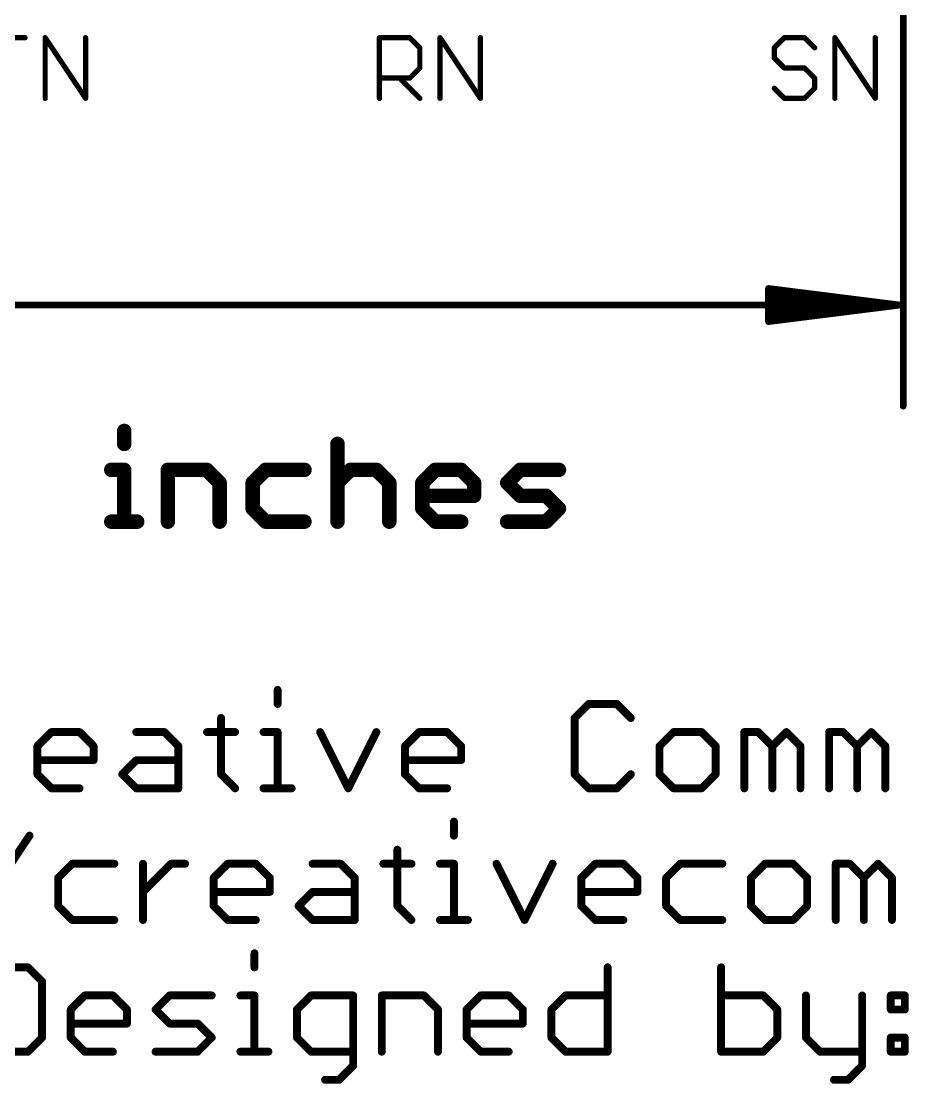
# Model space of a CAD drawing. Extents: x -8 to 103, y -21 to 29.
# Drawn here: x 28.7 to 45.83, y -20.86 to -0.37 of the extents above; entities that cross this region are included whole.
import ezdxf

# ---------------------------------------------------------------- set-up
doc = ezdxf.new("R2010")
doc.units = 0
for name, color, linetype in [('27', 253, 'CONTINUOUS'), ('47', 253, 'CONTINUOUS'), ('51', 53, 'CONTINUOUS')]:
    doc.layers.add(name, color=color, linetype=linetype)

msp = doc.modelspace()

# ---------------------------------------------------------------- linework, layer by layer
at = {"layer": '27', "const_width": 0.1016}
for points in [[(27.9908, -0.6848), (28.7704, -0.6848)], [(29.1602, -1.8542), (29.1602, -0.6848)], [(29.1602, -0.6848), (29.9398, -1.8542)], [(29.9398, -1.8542), (29.9398, -0.6848)], [(35.6108, -1.8542), (35.6108, -0.6848)], [(35.6108, -0.6848), (36.1955, -0.6848)], [(36.1955, -0.6848), (36.3904, -0.8797)], [(36.7802, -1.8542), (36.7802, -0.6848)], [(36.7802, -0.6848), (37.5598, -1.8542)], [(37.5598, -1.8542), (37.5598, -0.6848)], [(43.4257, -0.6848), (43.2308, -0.8797)], [(43.8155, -0.6848), (43.4257, -0.6848)], [(44.0104, -0.8797), (43.8155, -0.6848)], [(44.4002, -1.8542), (44.4002, -0.6848)], [(44.4002, -0.6848), (45.1798, -1.8542)], [(45.1798, -1.8542), (45.1798, -0.6848)], [(36.3904, -0.8797), (36.3904, -1.2695)], [(43.2308, -0.8797), (43.2308, -1.0746)], [(43.2308, -1.0746), (43.4257, -1.2695)], [(36.3904, -1.2695), (36.1955, -1.4644)], [(43.4257, -1.2695), (43.8155, -1.2695)], [(43.8155, -1.2695), (44.0104, -1.4644)], [(36.1955, -1.4644), (35.6108, -1.4644)], [(36.0006, -1.4644), (36.3904, -1.8542)], [(44.0104, -1.4644), (44.0104, -1.6593)], [(43.4257, -1.8542), (43.2308, -1.6593)], [(44.0104, -1.6593), (43.8155, -1.8542)], [(43.8155, -1.8542), (43.4257, -1.8542)]]:
    msp.add_lwpolyline(points, dxfattribs=at)
at = {"layer": '27', "const_width": 0.0508}
for points in [[(28.7704, -0.7102, 1), (28.7704, -0.6594)], [(29.1856, -0.6848, 1), (29.1348, -0.6848)], [(29.1813, -0.6707, 1), (29.1391, -0.6989)], [(29.9652, -0.6848, 1), (29.9144, -0.6848)], [(35.6362, -0.6848, 1), (35.5854, -0.6848)], [(35.6108, -0.6594, 1), (35.6108, -0.7102)], [(36.2135, -0.6668, 1), (36.1775, -0.7028)], [(36.1955, -0.7102, 1), (36.1955, -0.6594)], [(36.8056, -0.6848, 1), (36.7548, -0.6848)], [(36.8013, -0.6707, 1), (36.7591, -0.6989)], [(37.5852, -0.6848, 1), (37.5344, -0.6848)], [(43.4257, -0.6594, 1), (43.4257, -0.7102)], [(43.4437, -0.7028, 1), (43.4077, -0.6668)], [(43.8335, -0.6668, 1), (43.7975, -0.7028)], [(43.8155, -0.7102, 1), (43.8155, -0.6594)], [(44.4256, -0.6848, 1), (44.3748, -0.6848)], [(44.4213, -0.6707, 1), (44.3791, -0.6989)], [(45.2052, -0.6848, 1), (45.1544, -0.6848)], [(36.4158, -0.8797, 1), (36.365, -0.8797)], [(36.3724, -0.8977, 1), (36.4084, -0.8617)], [(43.2128, -0.8617, 1), (43.2488, -0.8977)], [(43.2488, -1.0566, 1), (43.2128, -1.0926)], [(43.2562, -0.8797, 1), (43.2054, -0.8797)], [(43.9924, -0.8977, 1), (44.0284, -0.8617)], [(36.4084, -1.2875, 1), (36.3724, -1.2515)], [(43.2054, -1.0746, 1), (43.2562, -1.0746)], [(43.4257, -1.2441, 1), (43.4257, -1.2949)], [(43.4077, -1.2875, 1), (43.4437, -1.2515)], [(43.8335, -1.2515, 1), (43.7975, -1.2875)], [(43.8155, -1.2949, 1), (43.8155, -1.2441)], [(35.6108, -1.439, 1), (35.6108, -1.4898)], [(36.0186, -1.4464, 1), (35.9826, -1.4824)], [(36.1775, -1.4464, 1), (36.2135, -1.4824)], [(36.1955, -1.4898, 1), (36.1955, -1.439)], [(36.365, -1.2695, 1), (36.4158, -1.2695)], [(44.0358, -1.4644, 1), (43.985, -1.4644)], [(43.9924, -1.4824, 1), (44.0284, -1.4464)], [(43.2488, -1.6413, 1), (43.2128, -1.6773)], [(43.985, -1.6593, 1), (44.0358, -1.6593)], [(44.0284, -1.6773, 1), (43.9924, -1.6413)], [(29.1348, -1.8542, 1), (29.1856, -1.8542)], [(29.9144, -1.8542, 1), (29.9652, -1.8542)], [(29.9187, -1.8683, 1), (29.9609, -1.8401)], [(35.5854, -1.8542, 1), (35.6362, -1.8542)], [(36.3724, -1.8722, 1), (36.4084, -1.8362)], [(36.7548, -1.8542, 1), (36.8056, -1.8542)], [(37.5344, -1.8542, 1), (37.5852, -1.8542)], [(37.5387, -1.8683, 1), (37.5809, -1.8401)], [(43.4257, -1.8288, 1), (43.4257, -1.8796)], [(43.4077, -1.8722, 1), (43.4437, -1.8362)], [(43.7975, -1.8362, 1), (43.8335, -1.8722)], [(43.8155, -1.8796, 1), (43.8155, -1.8288)], [(44.3748, -1.8542, 1), (44.4256, -1.8542)], [(45.1544, -1.8542, 1), (45.2052, -1.8542)], [(45.1587, -1.8683, 1), (45.2009, -1.8401)]]:
    msp.add_lwpolyline(points, format="xyb", dxfattribs=at)
at = {"layer": '47'}
for points, const_width in [([(45.72, 0), (45.72, -7.792)], 0.13), ([(45.655, -5.842), (43.12, -5.5228)], 0.13), ([(43.12, -5.5228), (43.12, -6.1612)], 0.13), ([(45.655, -5.842), (43.12, -5.582)], 0.13), ([(45.655, -5.842), (43.12, -5.712)], 0.13), ([(0.065, -5.842), (45.655, -5.842)], 0.13), ([(43.12, -6.1612), (45.655, -5.842)], 0.13), ([(43.12, -5.972), (45.655, -5.842)], 0.13), ([(43.12, -6.102), (45.655, -5.842)], 0.13), ([(30.6859, -8.2704), (30.6859, -8.5204)], 0.2794), ([(34.8017, -8.5204), (34.8017, -10.0203)], 0.2794), ([(30.4359, -9.0204), (30.6859, -9.0204)], 0.2794), ([(30.6859, -9.0204), (30.6859, -10.0203)], 0.2794), ([(31.5274, -10.0203), (31.5274, -9.0204)], 0.2794), ([(31.5274, -9.0204), (32.2773, -9.0204)], 0.2794), ([(32.2773, -9.0204), (32.5273, -9.2704)], 0.2794), ([(33.4145, -9.0204), (33.1645, -9.2704)], 0.2794), ([(34.1644, -9.0204), (33.4145, -9.0204)], 0.2794), ([(34.8017, -9.2704), (35.0516, -9.0204)], 0.2794), ([(35.0516, -9.0204), (35.5516, -9.0204)], 0.2794), ([(35.5516, -9.0204), (35.8016, -9.2704)], 0.2794), ([(36.4388, -9.2704), (36.6888, -9.0204)], 0.2794), ([(36.6888, -9.0204), (37.1888, -9.0204)], 0.2794), ([(37.1888, -9.0204), (37.4387, -9.2704)], 0.2794), ([(38.076, -9.2704), (38.326, -9.0204)], 0.2794), ([(38.326, -9.0204), (39.0759, -9.0204)], 0.2794), ([(32.5273, -9.2704), (32.5273, -10.0203)], 0.2794), ([(33.1645, -9.2704), (33.1645, -9.7703)], 0.2794), ([(35.8016, -9.2704), (35.8016, -10.0203)], 0.2794), ([(36.4388, -9.7703), (36.4388, -9.2704)], 0.2794), ([(37.4387, -9.2704), (37.4387, -9.5203)], 0.2794), ([(38.326, -9.5203), (38.076, -9.2704)], 0.2794), ([(37.4387, -9.5203), (36.4388, -9.5203)], 0.2794), ([(38.8259, -9.5203), (38.326, -9.5203)], 0.2794), ([(39.0759, -9.7703), (38.8259, -9.5203)], 0.2794), ([(33.1645, -9.7703), (33.4145, -10.0203)], 0.2794), ([(36.6888, -10.0203), (36.4388, -9.7703)], 0.2794), ([(38.8259, -10.0203), (39.0759, -9.7703)], 0.2794), ([(30.4359, -10.0203), (30.9359, -10.0203)], 0.2794), ([(33.4145, -10.0203), (34.1644, -10.0203)], 0.2794), ([(37.1888, -10.0203), (36.6888, -10.0203)], 0.2794), ([(38.076, -10.0203), (38.8259, -10.0203)], 0.2794)]:
    msp.add_lwpolyline(points, dxfattribs=dict(at, const_width=const_width))
for points, const_width in [([(43.1241, -5.4905, 1), (43.1159, -5.555)], 0.065), ([(43.1525, -5.5228, 1), (43.0875, -5.5228)], 0.065), ([(43.1233, -5.5497, 1), (43.1167, -5.6143)], 0.065), ([(43.1217, -5.6795, 1), (43.1183, -5.7445)], 0.065), ([(43.1183, -5.9395, 1), (43.1217, -6.0045)], 0.065), ([(45.6591, -5.8742, 1), (45.6509, -5.8098)], 0.065), ([(45.6509, -5.8742, 1), (45.6591, -5.8098)], 0.065), ([(45.6583, -5.8743, 1), (45.6517, -5.8097)], 0.065), ([(45.6517, -5.8743, 1), (45.6583, -5.8097)], 0.065), ([(45.6533, -5.8745, 1), (45.6567, -5.8095)], 0.065), ([(45.6567, -5.8745, 1), (45.6533, -5.8095)], 0.065), ([(45.655, -5.8745, 1), (45.655, -5.8095)], 0.065), ([(43.1167, -6.0697, 1), (43.1233, -6.1343)], 0.065), ([(43.1159, -6.129, 1), (43.1241, -6.1935)], 0.065), ([(43.0875, -6.1612, 1), (43.1525, -6.1612)], 0.065), ([(45.6875, -7.792, 1), (45.7525, -7.792)], 0.065), ([(30.7557, -8.2704, 1), (30.616, -8.2704)], 0.1397), ([(34.8715, -8.5204, 1), (34.7318, -8.5204)], 0.1397), ([(30.616, -8.5204, 1), (30.7557, -8.5204)], 0.1397), ([(30.4359, -8.9505, 1), (30.4359, -9.0902)], 0.1397), ([(30.7557, -9.0204, 1), (30.616, -9.0204)], 0.1397), ([(30.6859, -9.0902, 1), (30.6859, -8.9505)], 0.1397), ([(31.5972, -9.0204, 1), (31.4575, -9.0204)], 0.1397), ([(31.5274, -8.9505, 1), (31.5274, -9.0902)], 0.1397), ([(32.3267, -8.971, 1), (32.2279, -9.0698)], 0.1397), ([(32.2773, -9.0902, 1), (32.2773, -8.9505)], 0.1397), ([(33.4145, -8.9505, 1), (33.4145, -9.0902)], 0.1397), ([(33.4639, -9.0698, 1), (33.3651, -8.971)], 0.1397), ([(34.1644, -9.0902, 1), (34.1644, -8.9505)], 0.1397), ([(35.0516, -8.9505, 1), (35.0516, -9.0902)], 0.1397), ([(35.101, -9.0698, 1), (35.0023, -8.971)], 0.1397), ([(35.601, -8.971, 1), (35.5022, -9.0698)], 0.1397), ([(35.5516, -9.0902, 1), (35.5516, -8.9505)], 0.1397), ([(36.6888, -8.9505, 1), (36.6888, -9.0902)], 0.1397), ([(36.7382, -9.0698, 1), (36.6394, -8.971)], 0.1397), ([(37.2382, -8.971, 1), (37.1394, -9.0698)], 0.1397), ([(37.1888, -9.0902, 1), (37.1888, -8.9505)], 0.1397), ([(38.326, -8.9505, 1), (38.326, -9.0902)], 0.1397), ([(38.3754, -9.0698, 1), (38.2766, -8.971)], 0.1397), ([(39.0759, -9.0902, 1), (39.0759, -8.9505)], 0.1397), ([(32.5971, -9.2704, 1), (32.4574, -9.2704)], 0.1397), ([(32.4779, -9.3198, 1), (32.5767, -9.221)], 0.1397), ([(33.1151, -9.221, 1), (33.2139, -9.3198)], 0.1397), ([(33.2344, -9.2704, 1), (33.0947, -9.2704)], 0.1397), ([(34.7523, -9.221, 1), (34.8511, -9.3198)], 0.1397), ([(35.8714, -9.2704, 1), (35.7317, -9.2704)], 0.1397), ([(35.7522, -9.3198, 1), (35.851, -9.221)], 0.1397), ([(36.5087, -9.2704, 1), (36.369, -9.2704)], 0.1397), ([(36.3894, -9.221, 1), (36.4882, -9.3198)], 0.1397), ([(37.5086, -9.2704, 1), (37.3689, -9.2704)], 0.1397), ([(37.3894, -9.3198, 1), (37.4881, -9.221)], 0.1397), ([(38.1254, -9.221, 1), (38.0266, -9.3198)], 0.1397), ([(38.0266, -9.221, 1), (38.1254, -9.3198)], 0.1397), ([(36.4388, -9.4505, 1), (36.4388, -9.5902)], 0.1397), ([(37.4387, -9.5902, 1), (37.4387, -9.4505)], 0.1397), ([(38.326, -9.4505, 1), (38.326, -9.5902)], 0.1397), ([(38.2766, -9.5697, 1), (38.3754, -9.4709)], 0.1397), ([(38.8753, -9.4709, 1), (38.7765, -9.5697)], 0.1397), ([(38.8259, -9.5902, 1), (38.8259, -9.4505)], 0.1397), ([(33.2139, -9.7209, 1), (33.1151, -9.8197)], 0.1397), ([(36.4882, -9.7209, 1), (36.3894, -9.8197)], 0.1397), ([(37.3689, -9.5203, 1), (37.5086, -9.5203)], 0.1397), ([(39.1253, -9.8197, 1), (39.0265, -9.7209)], 0.1397), ([(33.0947, -9.7703, 1), (33.2344, -9.7703)], 0.1397), ([(36.369, -9.7703, 1), (36.5087, -9.7703)], 0.1397), ([(39.0265, -9.8197, 1), (39.1253, -9.7209)], 0.1397), ([(30.4359, -9.9505, 1), (30.4359, -10.0902)], 0.1397), ([(30.616, -10.0203, 1), (30.7557, -10.0203)], 0.1397), ([(30.9359, -10.0902, 1), (30.9359, -9.9505)], 0.1397), ([(31.4575, -10.0203, 1), (31.5972, -10.0203)], 0.1397), ([(32.4574, -10.0203, 1), (32.5971, -10.0203)], 0.1397), ([(33.4145, -9.9505, 1), (33.4145, -10.0902)], 0.1397), ([(33.3651, -10.0697, 1), (33.4639, -9.9709)], 0.1397), ([(34.1644, -10.0902, 1), (34.1644, -9.9505)], 0.1397), ([(34.7318, -10.0203, 1), (34.8715, -10.0203)], 0.1397), ([(35.7317, -10.0203, 1), (35.8714, -10.0203)], 0.1397), ([(36.6888, -9.9505, 1), (36.6888, -10.0902)], 0.1397), ([(36.6394, -10.0697, 1), (36.7382, -9.9709)], 0.1397), ([(37.1888, -10.0902, 1), (37.1888, -9.9505)], 0.1397), ([(38.076, -9.9505, 1), (38.076, -10.0902)], 0.1397), ([(38.7765, -9.9709, 1), (38.8753, -10.0697)], 0.1397), ([(38.8259, -10.0902, 1), (38.8259, -9.9505)], 0.1397)]:
    msp.add_lwpolyline(points, format="xyb", dxfattribs=dict(at, const_width=const_width))
at = {"layer": '51', "const_width": 0.1524}
for points in [[(33.6462, -13.2656), (33.6462, -13.5368)], [(39.6491, -13.5368), (39.378, -13.808)], [(40.1915, -13.5368), (39.6491, -13.5368)], [(40.4626, -13.808), (40.1915, -13.5368)], [(32.5548, -13.808), (32.5548, -14.8926)], [(39.378, -13.808), (39.378, -14.8926)], [(29.0093, -14.3503), (29.2805, -14.0791)], [(29.2805, -14.0791), (29.8228, -14.0791)], [(29.8228, -14.0791), (30.094, -14.3503)], [(30.9176, -14.0791), (31.46, -14.0791)], [(31.46, -14.0791), (31.7311, -14.3503)], [(32.2836, -14.0791), (32.826, -14.0791)], [(33.3751, -14.0791), (33.6462, -14.0791)], [(33.6462, -14.0791), (33.6462, -15.1638)], [(34.4665, -14.0791), (35.0088, -15.1638)], [(35.0088, -15.1638), (35.5512, -14.0791)], [(36.1037, -14.3503), (36.3748, -14.0791)], [(36.3748, -14.0791), (36.9172, -14.0791)], [(36.9172, -14.0791), (37.1883, -14.3503)], [(41.2863, -14.0791), (41.0151, -14.3503)], [(41.8286, -14.0791), (41.2863, -14.0791)], [(42.0998, -14.3503), (41.8286, -14.0791)], [(42.6523, -15.1638), (42.6523, -14.0791)], [(42.6523, -14.0791), (42.9235, -14.0791)], [(42.9235, -14.0791), (43.1946, -14.3503)], [(43.1946, -14.3503), (43.4658, -14.0791)], [(43.4658, -14.0791), (43.737, -14.3503)], [(44.2895, -15.1638), (44.2895, -14.0791)], [(44.2895, -14.0791), (44.5606, -14.0791)], [(44.5606, -14.0791), (44.8318, -14.3503)], [(44.8318, -14.3503), (45.1029, -14.0791)], [(45.1029, -14.0791), (45.3741, -14.3503)], [(29.0093, -14.8926), (29.0093, -14.3503)], [(30.094, -14.3503), (30.094, -14.6215)], [(31.7311, -14.3503), (31.7311, -15.1638)], [(36.1037, -14.8926), (36.1037, -14.3503)], [(37.1883, -14.3503), (37.1883, -14.6215)], [(41.0151, -14.3503), (41.0151, -14.8926)], [(42.0998, -14.8926), (42.0998, -14.3503)], [(43.1946, -14.3503), (43.1946, -15.1638)], [(43.737, -14.3503), (43.737, -15.1638)], [(44.8318, -14.3503), (44.8318, -15.1638)], [(45.3741, -14.3503), (45.3741, -15.1638)], [(30.094, -14.6215), (29.0093, -14.6215)], [(30.6465, -14.8926), (30.9176, -14.6215)], [(30.9176, -14.6215), (31.7311, -14.6215)], [(37.1883, -14.6215), (36.1037, -14.6215)], [(29.2805, -15.1638), (29.0093, -14.8926)], [(30.9176, -15.1638), (30.6465, -14.8926)], [(32.5548, -14.8926), (32.826, -15.1638)], [(36.3748, -15.1638), (36.1037, -14.8926)], [(39.378, -14.8926), (39.6491, -15.1638)], [(40.1915, -15.1638), (40.4626, -14.8926)], [(41.0151, -14.8926), (41.2863, -15.1638)], [(41.8286, -15.1638), (42.0998, -14.8926)], [(29.8228, -15.1638), (29.2805, -15.1638)], [(31.7311, -15.1638), (30.9176, -15.1638)], [(33.3751, -15.1638), (33.9174, -15.1638)], [(36.9172, -15.1638), (36.3748, -15.1638)], [(39.6491, -15.1638), (40.1915, -15.1638)], [(41.2863, -15.1638), (41.8286, -15.1638)], [(37.049, -15.8056), (37.049, -16.0768)], [(27.7734, -17.7038), (28.8581, -16.0768)], [(35.9575, -16.348), (35.9575, -17.4326)], [(29.6818, -16.6191), (29.4106, -16.8903)], [(30.4953, -16.6191), (29.6818, -16.6191)], [(31.0477, -17.7038), (31.0477, -16.6191)], [(31.0477, -17.1615), (31.5901, -16.6191)], [(31.5901, -16.6191), (31.8612, -16.6191)], [(32.412, -16.8903), (32.6832, -16.6191)], [(32.6832, -16.6191), (33.2255, -16.6191)], [(33.2255, -16.6191), (33.4967, -16.8903)], [(34.3204, -16.6191), (34.8627, -16.6191)], [(34.8627, -16.6191), (35.1339, -16.8903)], [(35.6864, -16.6191), (36.2287, -16.6191)], [(36.7778, -16.6191), (37.049, -16.6191)], [(37.049, -16.6191), (37.049, -17.7038)], [(37.8692, -16.6191), (38.4116, -17.7038)], [(38.4116, -17.7038), (38.9539, -16.6191)], [(39.5064, -16.8903), (39.7776, -16.6191)], [(39.7776, -16.6191), (40.3199, -16.6191)], [(40.3199, -16.6191), (40.591, -16.8903)], [(41.4147, -16.6191), (41.1435, -16.8903)], [(42.2282, -16.6191), (41.4147, -16.6191)], [(43.0519, -16.6191), (42.7807, -16.8903)], [(43.5942, -16.6191), (43.0519, -16.6191)], [(43.8654, -16.8903), (43.5942, -16.6191)], [(44.4179, -17.7038), (44.4179, -16.6191)], [(44.4179, -16.6191), (44.689, -16.6191)], [(44.689, -16.6191), (44.9602, -16.8903)], [(44.9602, -16.8903), (45.2313, -16.6191)], [(45.2313, -16.6191), (45.5025, -16.8903)], [(29.4106, -16.8903), (29.4106, -17.4326)], [(32.412, -17.4326), (32.412, -16.8903)], [(33.4967, -16.8903), (33.4967, -17.1615)], [(35.1339, -16.8903), (35.1339, -17.7038)], [(39.5064, -17.4326), (39.5064, -16.8903)], [(40.591, -16.8903), (40.591, -17.1615)], [(41.1435, -16.8903), (41.1435, -17.4326)], [(42.7807, -16.8903), (42.7807, -17.4326)], [(43.8654, -17.4326), (43.8654, -16.8903)], [(44.9602, -16.8903), (44.9602, -17.7038)], [(45.5025, -16.8903), (45.5025, -17.7038)], [(33.4967, -17.1615), (32.412, -17.1615)], [(34.0492, -17.4326), (34.3204, -17.1615)], [(34.3204, -17.1615), (35.1339, -17.1615)], [(40.591, -17.1615), (39.5064, -17.1615)], [(29.4106, -17.4326), (29.6818, -17.7038)], [(32.6832, -17.7038), (32.412, -17.4326)], [(34.3204, -17.7038), (34.0492, -17.4326)], [(35.9575, -17.4326), (36.2287, -17.7038)], [(39.7776, -17.7038), (39.5064, -17.4326)], [(41.1435, -17.4326), (41.4147, -17.7038)], [(42.7807, -17.4326), (43.0519, -17.7038)], [(43.5942, -17.7038), (43.8654, -17.4326)], [(29.6818, -17.7038), (30.4953, -17.7038)], [(33.2255, -17.7038), (32.6832, -17.7038)], [(35.1339, -17.7038), (34.3204, -17.7038)], [(36.7778, -17.7038), (37.3201, -17.7038)], [(40.3199, -17.7038), (39.7776, -17.7038)], [(41.4147, -17.7038), (42.2282, -17.7038)], [(43.0519, -17.7038), (43.5942, -17.7038)], [(33.1988, -18.3456), (33.1988, -18.6168)], [(28.8297, -18.6168), (28.0162, -18.6168)], [(29.1009, -18.888), (28.8297, -18.6168)], [(40.0152, -18.6168), (40.0152, -20.2438)], [(42.2049, -18.6168), (42.2049, -20.2438)], [(29.1009, -19.9726), (29.1009, -18.888)], [(29.6534, -19.4303), (29.9245, -19.1591)], [(29.9245, -19.1591), (30.4669, -19.1591)], [(30.4669, -19.1591), (30.738, -19.4303)], [(31.2905, -19.4303), (31.5617, -19.1591)], [(31.5617, -19.1591), (32.3752, -19.1591)], [(32.9277, -19.1591), (33.1988, -19.1591)], [(33.1988, -19.1591), (33.1988, -20.2438)], [(34.2903, -19.1591), (34.0191, -19.4303)], [(35.1038, -19.1591), (34.2903, -19.1591)], [(35.1038, -20.515), (35.1038, -19.1591)], [(35.6563, -20.2438), (35.6563, -19.1591)], [(35.6563, -19.1591), (36.4698, -19.1591)], [(36.4698, -19.1591), (36.7409, -19.4303)], [(37.2934, -19.4303), (37.5646, -19.1591)], [(37.5646, -19.1591), (38.1069, -19.1591)], [(38.1069, -19.1591), (38.3781, -19.4303)], [(38.9306, -19.4303), (39.2017, -19.1591)], [(39.2017, -19.1591), (40.0152, -19.1591)], [(43.0184, -19.1591), (42.2049, -19.1591)], [(43.2895, -19.4303), (43.0184, -19.1591)], [(43.842, -19.1591), (43.842, -19.9726)], [(44.9267, -19.1591), (44.9267, -20.515)], [(45.4792, -19.1591), (45.7504, -19.1591)], [(45.4792, -19.4303), (45.4792, -19.1591)], [(45.7504, -19.1591), (45.7504, -19.4303)], [(29.6534, -19.9726), (29.6534, -19.4303)], [(30.738, -19.4303), (30.738, -19.7015)], [(31.5617, -19.7015), (31.2905, -19.4303)], [(34.0191, -19.4303), (34.0191, -19.9726)], [(36.7409, -19.4303), (36.7409, -20.2438)], [(37.2934, -19.9726), (37.2934, -19.4303)], [(38.3781, -19.4303), (38.3781, -19.7015)], [(38.9306, -19.9726), (38.9306, -19.4303)], [(43.2895, -19.9726), (43.2895, -19.4303)], [(45.7504, -19.4303), (45.4792, -19.4303)], [(30.738, -19.7015), (29.6534, -19.7015)], [(32.104, -19.7015), (31.5617, -19.7015)], [(32.3752, -19.9726), (32.104, -19.7015)], [(38.3781, -19.7015), (37.2934, -19.7015)], [(28.8297, -20.2438), (29.1009, -19.9726)], [(29.9245, -20.2438), (29.6534, -19.9726)], [(32.104, -20.2438), (32.3752, -19.9726)], [(34.0191, -19.9726), (34.2903, -20.2438)], [(37.5646, -20.2438), (37.2934, -19.9726)], [(39.2017, -20.2438), (38.9306, -19.9726)], [(43.0184, -20.2438), (43.2895, -19.9726)], [(43.842, -19.9726), (44.1132, -20.2438)], [(45.4792, -19.9726), (45.7504, -19.9726)], [(45.4792, -20.2438), (45.4792, -19.9726)], [(45.7504, -19.9726), (45.7504, -20.2438)], [(28.0162, -20.2438), (28.8297, -20.2438)], [(30.4669, -20.2438), (29.9245, -20.2438)], [(31.2905, -20.2438), (32.104, -20.2438)], [(32.9277, -20.2438), (33.47, -20.2438)], [(34.2903, -20.2438), (35.1038, -20.2438)], [(38.1069, -20.2438), (37.5646, -20.2438)], [(40.0152, -20.2438), (39.2017, -20.2438)], [(42.2049, -20.2438), (43.0184, -20.2438)], [(44.1132, -20.2438), (44.9267, -20.2438)], [(45.7504, -20.2438), (45.4792, -20.2438)], [(34.8326, -20.7861), (35.1038, -20.515)], [(44.9267, -20.515), (44.6555, -20.7861)], [(34.5614, -20.7861), (34.8326, -20.7861)], [(44.6555, -20.7861), (44.3844, -20.7861)]]:
    msp.add_lwpolyline(points, dxfattribs=at)
at = {"layer": '51', "const_width": 0.0762}
for points in [[(33.6843, -13.2656, 1), (33.6081, -13.2656)], [(33.6081, -13.5368, 1), (33.6843, -13.5368)], [(39.6491, -13.4987, 1), (39.6491, -13.5749)], [(39.6761, -13.5638, 1), (39.6222, -13.5099)], [(40.2184, -13.5099, 1), (40.1645, -13.5638)], [(40.1915, -13.5749, 1), (40.1915, -13.4987)], [(32.5929, -13.808, 1), (32.5167, -13.808)], [(39.351, -13.781, 1), (39.4049, -13.8349)], [(39.4161, -13.808, 1), (39.3399, -13.808)], [(40.4357, -13.8349, 1), (40.4896, -13.781)], [(29.2805, -14.041, 1), (29.2805, -14.1172)], [(29.3074, -14.1061, 1), (29.2535, -14.0522)], [(29.8498, -14.0522, 1), (29.7959, -14.1061)], [(29.8228, -14.1172, 1), (29.8228, -14.041)], [(30.9176, -14.041, 1), (30.9176, -14.1172)], [(31.4869, -14.0522, 1), (31.433, -14.1061)], [(31.46, -14.1172, 1), (31.46, -14.041)], [(32.2836, -14.041, 1), (32.2836, -14.1172)], [(32.826, -14.1172, 1), (32.826, -14.041)], [(33.3751, -14.041, 1), (33.3751, -14.1172)], [(33.6843, -14.0791, 1), (33.6081, -14.0791)], [(33.6462, -14.1172, 1), (33.6462, -14.041)], [(34.5006, -14.0621, 1), (34.4324, -14.0962)], [(35.5852, -14.0962, 1), (35.5171, -14.0621)], [(36.3748, -14.041, 1), (36.3748, -14.1172)], [(36.4018, -14.1061, 1), (36.3479, -14.0522)], [(36.9441, -14.0522, 1), (36.8902, -14.1061)], [(36.9172, -14.1172, 1), (36.9172, -14.041)], [(41.2863, -14.041, 1), (41.2863, -14.1172)], [(41.3132, -14.1061, 1), (41.2594, -14.0522)], [(41.8556, -14.0522, 1), (41.8017, -14.1061)], [(41.8286, -14.1172, 1), (41.8286, -14.041)], [(42.6904, -14.0791, 1), (42.6142, -14.0791)], [(42.6523, -14.041, 1), (42.6523, -14.1172)], [(42.9504, -14.0522, 1), (42.8965, -14.1061)], [(42.9235, -14.1172, 1), (42.9235, -14.041)], [(43.4927, -14.0522, 1), (43.4388, -14.1061)], [(43.4927, -14.1061, 1), (43.4388, -14.0522)], [(44.3276, -14.0791, 1), (44.2514, -14.0791)], [(44.2895, -14.041, 1), (44.2895, -14.1172)], [(44.5876, -14.0522, 1), (44.5337, -14.1061)], [(44.5606, -14.1172, 1), (44.5606, -14.041)], [(45.1299, -14.0522, 1), (45.076, -14.1061)], [(45.1299, -14.1061, 1), (45.076, -14.0522)], [(29.0474, -14.3503, 1), (28.9712, -14.3503)], [(28.9824, -14.3234, 1), (29.0363, -14.3772)], [(30.1321, -14.3503, 1), (30.0559, -14.3503)], [(30.067, -14.3772, 1), (30.1209, -14.3234)], [(31.7692, -14.3503, 1), (31.693, -14.3503)], [(31.7042, -14.3772, 1), (31.7581, -14.3234)], [(36.1418, -14.3503, 1), (36.0656, -14.3503)], [(36.0767, -14.3234, 1), (36.1306, -14.3772)], [(37.2264, -14.3503, 1), (37.1502, -14.3503)], [(37.1614, -14.3772, 1), (37.2153, -14.3234)], [(41.0532, -14.3503, 1), (40.977, -14.3503)], [(40.9882, -14.3234, 1), (41.0421, -14.3772)], [(42.1379, -14.3503, 1), (42.0617, -14.3503)], [(42.0729, -14.3772, 1), (42.1267, -14.3234)], [(43.2327, -14.3503, 1), (43.1565, -14.3503)], [(43.1677, -14.3234, 1), (43.2216, -14.3772)], [(43.1677, -14.3772, 1), (43.2216, -14.3234)], [(43.7751, -14.3503, 1), (43.6989, -14.3503)], [(43.71, -14.3772, 1), (43.7639, -14.3234)], [(44.8699, -14.3503, 1), (44.7937, -14.3503)], [(44.8048, -14.3234, 1), (44.8587, -14.3772)], [(44.8048, -14.3772, 1), (44.8587, -14.3234)], [(45.4122, -14.3503, 1), (45.336, -14.3503)], [(45.3472, -14.3772, 1), (45.4011, -14.3234)], [(29.0093, -14.5834, 1), (29.0093, -14.6596)], [(30.094, -14.6596, 1), (30.094, -14.5834)], [(30.9176, -14.5834, 1), (30.9176, -14.6596)], [(30.9446, -14.6484, 1), (30.8907, -14.5945)], [(31.7311, -14.6596, 1), (31.7311, -14.5834)], [(36.1037, -14.5834, 1), (36.1037, -14.6596)], [(37.1883, -14.6596, 1), (37.1883, -14.5834)], [(30.0559, -14.6215, 1), (30.1321, -14.6215)], [(37.1502, -14.6215, 1), (37.2264, -14.6215)], [(29.0363, -14.8657, 1), (28.9824, -14.9196)], [(28.9712, -14.8926, 1), (29.0474, -14.8926)], [(30.6734, -14.8657, 1), (30.6195, -14.9196)], [(30.6195, -14.8657, 1), (30.6734, -14.9196)], [(32.5817, -14.8657, 1), (32.5279, -14.9196)], [(32.5167, -14.8926, 1), (32.5929, -14.8926)], [(36.1306, -14.8657, 1), (36.0767, -14.9196)], [(36.0656, -14.8926, 1), (36.1418, -14.8926)], [(39.4049, -14.8657, 1), (39.351, -14.9196)], [(39.3399, -14.8926, 1), (39.4161, -14.8926)], [(40.4896, -14.9196, 1), (40.4357, -14.8657)], [(41.0421, -14.8657, 1), (40.9882, -14.9196)], [(40.977, -14.8926, 1), (41.0532, -14.8926)], [(42.0617, -14.8926, 1), (42.1379, -14.8926)], [(42.1267, -14.9196, 1), (42.0729, -14.8657)], [(29.2805, -15.1257, 1), (29.2805, -15.2019)], [(29.2535, -15.1907, 1), (29.3074, -15.1369)], [(29.8228, -15.2019, 1), (29.8228, -15.1257)], [(30.9176, -15.1257, 1), (30.9176, -15.2019)], [(30.8907, -15.1907, 1), (30.9446, -15.1369)], [(31.693, -15.1638, 1), (31.7692, -15.1638)], [(31.7311, -15.2019, 1), (31.7311, -15.1257)], [(32.799, -15.1907, 1), (32.8529, -15.1369)], [(33.3751, -15.1257, 1), (33.3751, -15.2019)], [(33.6081, -15.1638, 1), (33.6843, -15.1638)], [(33.9174, -15.2019, 1), (33.9174, -15.1257)], [(34.9748, -15.1468, 1), (35.0429, -15.1808)], [(34.9748, -15.1808, 1), (35.0429, -15.1468)], [(36.3748, -15.1257, 1), (36.3748, -15.2019)], [(36.3479, -15.1907, 1), (36.4018, -15.1369)], [(36.9172, -15.2019, 1), (36.9172, -15.1257)], [(39.6491, -15.1257, 1), (39.6491, -15.2019)], [(39.6222, -15.1907, 1), (39.6761, -15.1369)], [(40.1645, -15.1369, 1), (40.2184, -15.1907)], [(40.1915, -15.2019, 1), (40.1915, -15.1257)], [(41.2863, -15.1257, 1), (41.2863, -15.2019)], [(41.2594, -15.1907, 1), (41.3132, -15.1369)], [(41.8017, -15.1369, 1), (41.8556, -15.1907)], [(41.8286, -15.2019, 1), (41.8286, -15.1257)], [(42.6142, -15.1638, 1), (42.6904, -15.1638)], [(43.1565, -15.1638, 1), (43.2327, -15.1638)], [(43.6989, -15.1638, 1), (43.7751, -15.1638)], [(44.2514, -15.1638, 1), (44.3276, -15.1638)], [(44.7937, -15.1638, 1), (44.8699, -15.1638)], [(45.336, -15.1638, 1), (45.4122, -15.1638)], [(37.0871, -15.8056, 1), (37.0109, -15.8056)], [(28.8898, -16.0979, 1), (28.8264, -16.0557)], [(37.0109, -16.0768, 1), (37.0871, -16.0768)], [(35.9956, -16.348, 1), (35.9194, -16.348)], [(29.6818, -16.581, 1), (29.6818, -16.6572)], [(29.7087, -16.6461, 1), (29.6548, -16.5922)], [(30.4953, -16.6572, 1), (30.4953, -16.581)], [(31.0858, -16.6191, 1), (31.0096, -16.6191)], [(31.5901, -16.581, 1), (31.5901, -16.6572)], [(31.617, -16.6461, 1), (31.5631, -16.5922)], [(31.8612, -16.6572, 1), (31.8612, -16.581)], [(32.6832, -16.581, 1), (32.6832, -16.6572)], [(32.7101, -16.6461, 1), (32.6563, -16.5922)], [(33.2525, -16.5922, 1), (33.1986, -16.6461)], [(33.2255, -16.6572, 1), (33.2255, -16.581)], [(34.3204, -16.581, 1), (34.3204, -16.6572)], [(34.8896, -16.5922, 1), (34.8358, -16.6461)], [(34.8627, -16.6572, 1), (34.8627, -16.581)], [(35.6864, -16.581, 1), (35.6864, -16.6572)], [(36.2287, -16.6572, 1), (36.2287, -16.581)], [(36.7778, -16.581, 1), (36.7778, -16.6572)], [(37.0871, -16.6191, 1), (37.0109, -16.6191)], [(37.049, -16.6572, 1), (37.049, -16.581)], [(37.9033, -16.6021, 1), (37.8352, -16.6362)], [(38.988, -16.6362, 1), (38.9198, -16.6021)], [(39.7776, -16.581, 1), (39.7776, -16.6572)], [(39.8045, -16.6461, 1), (39.7506, -16.5922)], [(40.3468, -16.5922, 1), (40.2929, -16.6461)], [(40.3199, -16.6572, 1), (40.3199, -16.581)], [(41.4147, -16.581, 1), (41.4147, -16.6572)], [(41.4416, -16.6461, 1), (41.3878, -16.5922)], [(42.2282, -16.6572, 1), (42.2282, -16.581)], [(43.0519, -16.581, 1), (43.0519, -16.6572)], [(43.0788, -16.6461, 1), (43.0249, -16.5922)], [(43.6211, -16.5922, 1), (43.5673, -16.6461)], [(43.5942, -16.6572, 1), (43.5942, -16.581)], [(44.456, -16.6191, 1), (44.3798, -16.6191)], [(44.4179, -16.581, 1), (44.4179, -16.6572)], [(44.716, -16.5922, 1), (44.6621, -16.6461)], [(44.689, -16.6572, 1), (44.689, -16.581)], [(45.2583, -16.5922, 1), (45.2044, -16.6461)], [(45.2583, -16.6461, 1), (45.2044, -16.5922)], [(29.4487, -16.8903, 1), (29.3725, -16.8903)], [(29.3836, -16.8634, 1), (29.4375, -16.9172)], [(32.4501, -16.8903, 1), (32.3739, -16.8903)], [(32.3851, -16.8634, 1), (32.439, -16.9172)], [(33.5348, -16.8903, 1), (33.4586, -16.8903)], [(33.4698, -16.9172, 1), (33.5236, -16.8634)], [(35.172, -16.8903, 1), (35.0958, -16.8903)], [(35.1069, -16.9172, 1), (35.1608, -16.8634)], [(39.5445, -16.8903, 1), (39.4683, -16.8903)], [(39.4794, -16.8634, 1), (39.5333, -16.9172)], [(40.6291, -16.8903, 1), (40.5529, -16.8903)], [(40.5641, -16.9172, 1), (40.618, -16.8634)], [(41.1816, -16.8903, 1), (41.1054, -16.8903)], [(41.1166, -16.8634, 1), (41.1705, -16.9172)], [(42.8188, -16.8903, 1), (42.7426, -16.8903)], [(42.7538, -16.8634, 1), (42.8076, -16.9172)], [(43.9035, -16.8903, 1), (43.8273, -16.8903)], [(43.8384, -16.9172, 1), (43.8923, -16.8634)], [(44.9983, -16.8903, 1), (44.9221, -16.8903)], [(44.9332, -16.8634, 1), (44.9871, -16.9172)], [(44.9332, -16.9172, 1), (44.9871, -16.8634)], [(45.5406, -16.8903, 1), (45.4644, -16.8903)], [(45.4756, -16.9172, 1), (45.5295, -16.8634)], [(31.0208, -17.1345, 1), (31.0747, -17.1884)], [(32.412, -17.1234, 1), (32.412, -17.1996)], [(33.4586, -17.1615, 1), (33.5348, -17.1615)], [(33.4967, -17.1996, 1), (33.4967, -17.1234)], [(34.3204, -17.1234, 1), (34.3204, -17.1996)], [(34.3473, -17.1884, 1), (34.2934, -17.1345)], [(35.1339, -17.1996, 1), (35.1339, -17.1234)], [(39.5064, -17.1234, 1), (39.5064, -17.1996)], [(40.5529, -17.1615, 1), (40.6291, -17.1615)], [(40.591, -17.1996, 1), (40.591, -17.1234)], [(29.4375, -17.4057, 1), (29.3836, -17.4596)], [(29.3725, -17.4326, 1), (29.4487, -17.4326)], [(32.439, -17.4057, 1), (32.3851, -17.4596)], [(32.3739, -17.4326, 1), (32.4501, -17.4326)], [(34.0761, -17.4057, 1), (34.0223, -17.4596)], [(34.0223, -17.4057, 1), (34.0761, -17.4596)], [(35.9845, -17.4057, 1), (35.9306, -17.4596)], [(35.9194, -17.4326, 1), (35.9956, -17.4326)], [(39.5333, -17.4057, 1), (39.4794, -17.4596)], [(39.4683, -17.4326, 1), (39.5445, -17.4326)], [(41.1705, -17.4057, 1), (41.1166, -17.4596)], [(41.1054, -17.4326, 1), (41.1816, -17.4326)], [(42.8076, -17.4057, 1), (42.7538, -17.4596)], [(42.7426, -17.4326, 1), (42.8188, -17.4326)], [(43.8273, -17.4326, 1), (43.9035, -17.4326)], [(43.8923, -17.4596, 1), (43.8384, -17.4057)], [(29.6818, -17.6657, 1), (29.6818, -17.7419)], [(29.6548, -17.7307, 1), (29.7087, -17.6769)], [(30.4953, -17.7419, 1), (30.4953, -17.6657)], [(31.0096, -17.7038, 1), (31.0858, -17.7038)], [(32.6832, -17.6657, 1), (32.6832, -17.7419)], [(32.6563, -17.7307, 1), (32.7101, -17.6769)], [(33.2255, -17.7419, 1), (33.2255, -17.6657)], [(34.3204, -17.6657, 1), (34.3204, -17.7419)], [(34.2934, -17.7307, 1), (34.3473, -17.6769)], [(35.0958, -17.7038, 1), (35.172, -17.7038)], [(35.1339, -17.7419, 1), (35.1339, -17.6657)], [(36.2017, -17.7307, 1), (36.2556, -17.6769)], [(36.7778, -17.6657, 1), (36.7778, -17.7419)], [(37.0109, -17.7038, 1), (37.0871, -17.7038)], [(37.3201, -17.7419, 1), (37.3201, -17.6657)], [(38.3775, -17.6868, 1), (38.4456, -17.7208)], [(38.3775, -17.7208, 1), (38.4456, -17.6868)], [(39.7776, -17.6657, 1), (39.7776, -17.7419)], [(39.7506, -17.7307, 1), (39.8045, -17.6769)], [(40.3199, -17.7419, 1), (40.3199, -17.6657)], [(41.4147, -17.6657, 1), (41.4147, -17.7419)], [(41.3878, -17.7307, 1), (41.4416, -17.6769)], [(42.2282, -17.7419, 1), (42.2282, -17.6657)], [(43.0519, -17.6657, 1), (43.0519, -17.7419)], [(43.0249, -17.7307, 1), (43.0788, -17.6769)], [(43.5673, -17.6769, 1), (43.6211, -17.7307)], [(43.5942, -17.7419, 1), (43.5942, -17.6657)], [(44.3798, -17.7038, 1), (44.456, -17.7038)], [(44.9221, -17.7038, 1), (44.9983, -17.7038)], [(45.4644, -17.7038, 1), (45.5406, -17.7038)], [(33.2369, -18.3456, 1), (33.1607, -18.3456)], [(28.8566, -18.5899, 1), (28.8028, -18.6438)], [(28.8297, -18.6549, 1), (28.8297, -18.5787)], [(33.1607, -18.6168, 1), (33.2369, -18.6168)], [(40.0533, -18.6168, 1), (39.9771, -18.6168)], [(42.243, -18.6168, 1), (42.1668, -18.6168)], [(29.139, -18.888, 1), (29.0628, -18.888)], [(29.0739, -18.9149, 1), (29.1278, -18.861)], [(29.9245, -19.121, 1), (29.9245, -19.1972)], [(29.9515, -19.1861, 1), (29.8976, -19.1322)], [(30.4938, -19.1322, 1), (30.4399, -19.1861)], [(30.4669, -19.1972, 1), (30.4669, -19.121)], [(31.5617, -19.121, 1), (31.5617, -19.1972)], [(31.5886, -19.1861, 1), (31.5347, -19.1322)], [(32.3752, -19.1972, 1), (32.3752, -19.121)], [(32.9277, -19.121, 1), (32.9277, -19.1972)], [(33.2369, -19.1591, 1), (33.1607, -19.1591)], [(33.1988, -19.1972, 1), (33.1988, -19.121)], [(34.2903, -19.121, 1), (34.2903, -19.1972)], [(34.3172, -19.1861, 1), (34.2633, -19.1322)], [(35.1419, -19.1591, 1), (35.0657, -19.1591)], [(35.1038, -19.1972, 1), (35.1038, -19.121)], [(35.6944, -19.1591, 1), (35.6182, -19.1591)], [(35.6563, -19.121, 1), (35.6563, -19.1972)], [(36.4967, -19.1322, 1), (36.4428, -19.1861)], [(36.4698, -19.1972, 1), (36.4698, -19.121)], [(37.5646, -19.121, 1), (37.5646, -19.1972)], [(37.5915, -19.1861, 1), (37.5376, -19.1322)], [(38.1339, -19.1322, 1), (38.08, -19.1861)], [(38.1069, -19.1972, 1), (38.1069, -19.121)], [(39.2017, -19.121, 1), (39.2017, -19.1972)], [(39.2287, -19.1861, 1), (39.1748, -19.1322)], [(40.0152, -19.1972, 1), (40.0152, -19.121)], [(42.2049, -19.121, 1), (42.2049, -19.1972)], [(43.0453, -19.1322, 1), (42.9914, -19.1861)], [(43.0184, -19.1972, 1), (43.0184, -19.121)], [(43.8801, -19.1591, 1), (43.8039, -19.1591)], [(44.9648, -19.1591, 1), (44.8886, -19.1591)], [(45.4792, -19.121, 1), (45.4792, -19.1972)], [(45.5173, -19.1591, 1), (45.4411, -19.1591)], [(45.7885, -19.1591, 1), (45.7123, -19.1591)], [(45.7504, -19.1972, 1), (45.7504, -19.121)], [(29.6915, -19.4303, 1), (29.6153, -19.4303)], [(29.6264, -19.4034, 1), (29.6803, -19.4572)], [(30.7761, -19.4303, 1), (30.6999, -19.4303)], [(30.7111, -19.4572, 1), (30.765, -19.4034)], [(31.3175, -19.4034, 1), (31.2636, -19.4572)], [(31.2636, -19.4034, 1), (31.3175, -19.4572)], [(34.0572, -19.4303, 1), (33.981, -19.4303)], [(33.9922, -19.4034, 1), (34.046, -19.4572)], [(36.779, -19.4303, 1), (36.7028, -19.4303)], [(36.714, -19.4572, 1), (36.7679, -19.4034)], [(37.3315, -19.4303, 1), (37.2553, -19.4303)], [(37.2665, -19.4034, 1), (37.3204, -19.4572)], [(38.4162, -19.4303, 1), (38.34, -19.4303)], [(38.3511, -19.4572, 1), (38.405, -19.4034)], [(38.9687, -19.4303, 1), (38.8925, -19.4303)], [(38.9036, -19.4034, 1), (38.9575, -19.4572)], [(43.3276, -19.4303, 1), (43.2514, -19.4303)], [(43.2626, -19.4572, 1), (43.3165, -19.4034)], [(45.4792, -19.3922, 1), (45.4792, -19.4684)], [(45.4411, -19.4303, 1), (45.5173, -19.4303)], [(45.7123, -19.4303, 1), (45.7885, -19.4303)], [(45.7504, -19.4684, 1), (45.7504, -19.3922)], [(29.6534, -19.6634, 1), (29.6534, -19.7396)], [(30.6999, -19.7015, 1), (30.7761, -19.7015)], [(30.738, -19.7396, 1), (30.738, -19.6634)], [(31.5617, -19.6634, 1), (31.5617, -19.7396)], [(31.5347, -19.7284, 1), (31.5886, -19.6745)], [(32.1309, -19.6745, 1), (32.0771, -19.7284)], [(32.104, -19.7396, 1), (32.104, -19.6634)], [(37.2934, -19.6634, 1), (37.2934, -19.7396)], [(38.34, -19.7015, 1), (38.4162, -19.7015)], [(38.3781, -19.7396, 1), (38.3781, -19.6634)], [(29.0628, -19.9726, 1), (29.139, -19.9726)], [(29.1278, -19.9996, 1), (29.0739, -19.9457)], [(29.6803, -19.9457, 1), (29.6264, -19.9996)], [(29.6153, -19.9726, 1), (29.6915, -19.9726)], [(32.4021, -19.9996, 1), (32.3482, -19.9457)], [(32.3482, -19.9996, 1), (32.4021, -19.9457)], [(34.046, -19.9457, 1), (33.9922, -19.9996)], [(33.981, -19.9726, 1), (34.0572, -19.9726)], [(37.3204, -19.9457, 1), (37.2665, -19.9996)], [(37.2553, -19.9726, 1), (37.3315, -19.9726)], [(38.9575, -19.9457, 1), (38.9036, -19.9996)], [(38.8925, -19.9726, 1), (38.9687, -19.9726)], [(43.2514, -19.9726, 1), (43.3276, -19.9726)], [(43.3165, -19.9996, 1), (43.2626, -19.9457)], [(43.869, -19.9457, 1), (43.8151, -19.9996)], [(43.8039, -19.9726, 1), (43.8801, -19.9726)], [(45.4792, -19.9345, 1), (45.4792, -20.0107)], [(45.5173, -19.9726, 1), (45.4411, -19.9726)], [(45.7885, -19.9726, 1), (45.7123, -19.9726)], [(45.7504, -20.0107, 1), (45.7504, -19.9345)], [(28.8028, -20.2169, 1), (28.8566, -20.2707)], [(28.8297, -20.2819, 1), (28.8297, -20.2057)], [(29.9245, -20.2057, 1), (29.9245, -20.2819)], [(29.8976, -20.2707, 1), (29.9515, -20.2169)], [(30.4669, -20.2819, 1), (30.4669, -20.2057)], [(31.2905, -20.2057, 1), (31.2905, -20.2819)], [(32.0771, -20.2169, 1), (32.1309, -20.2707)], [(32.104, -20.2819, 1), (32.104, -20.2057)], [(32.9277, -20.2057, 1), (32.9277, -20.2819)], [(33.1607, -20.2438, 1), (33.2369, -20.2438)], [(33.47, -20.2819, 1), (33.47, -20.2057)], [(34.2903, -20.2057, 1), (34.2903, -20.2819)], [(34.2633, -20.2707, 1), (34.3172, -20.2169)], [(35.1038, -20.2819, 1), (35.1038, -20.2057)], [(35.6182, -20.2438, 1), (35.6944, -20.2438)], [(36.7028, -20.2438, 1), (36.779, -20.2438)], [(37.5646, -20.2057, 1), (37.5646, -20.2819)], [(37.5376, -20.2707, 1), (37.5915, -20.2169)], [(38.1069, -20.2819, 1), (38.1069, -20.2057)], [(39.2017, -20.2057, 1), (39.2017, -20.2819)], [(39.1748, -20.2707, 1), (39.2287, -20.2169)], [(39.9771, -20.2438, 1), (40.0533, -20.2438)], [(40.0152, -20.2819, 1), (40.0152, -20.2057)], [(42.2049, -20.2057, 1), (42.2049, -20.2819)], [(42.1668, -20.2438, 1), (42.243, -20.2438)], [(42.9914, -20.2169, 1), (43.0453, -20.2707)], [(43.0184, -20.2819, 1), (43.0184, -20.2057)], [(44.1132, -20.2057, 1), (44.1132, -20.2819)], [(44.0863, -20.2707, 1), (44.1401, -20.2169)], [(44.9267, -20.2819, 1), (44.9267, -20.2057)], [(45.4792, -20.2057, 1), (45.4792, -20.2819)], [(45.4411, -20.2438, 1), (45.5173, -20.2438)], [(45.7123, -20.2438, 1), (45.7885, -20.2438)], [(45.7504, -20.2819, 1), (45.7504, -20.2057)], [(35.0657, -20.515, 1), (35.1419, -20.515)], [(35.1307, -20.5419, 1), (35.0768, -20.488)], [(44.8886, -20.515, 1), (44.9648, -20.515)], [(44.9536, -20.5419, 1), (44.8998, -20.488)], [(34.5614, -20.748, 1), (34.5614, -20.8242)], [(34.8057, -20.7592, 1), (34.8595, -20.8131)], [(34.8326, -20.8242, 1), (34.8326, -20.748)], [(44.3844, -20.748, 1), (44.3844, -20.8242)], [(44.6286, -20.7592, 1), (44.6825, -20.8131)], [(44.6555, -20.8242, 1), (44.6555, -20.748)]]:
    msp.add_lwpolyline(points, format="xyb", dxfattribs=at)

doc.saveas('drawing.dxf')
